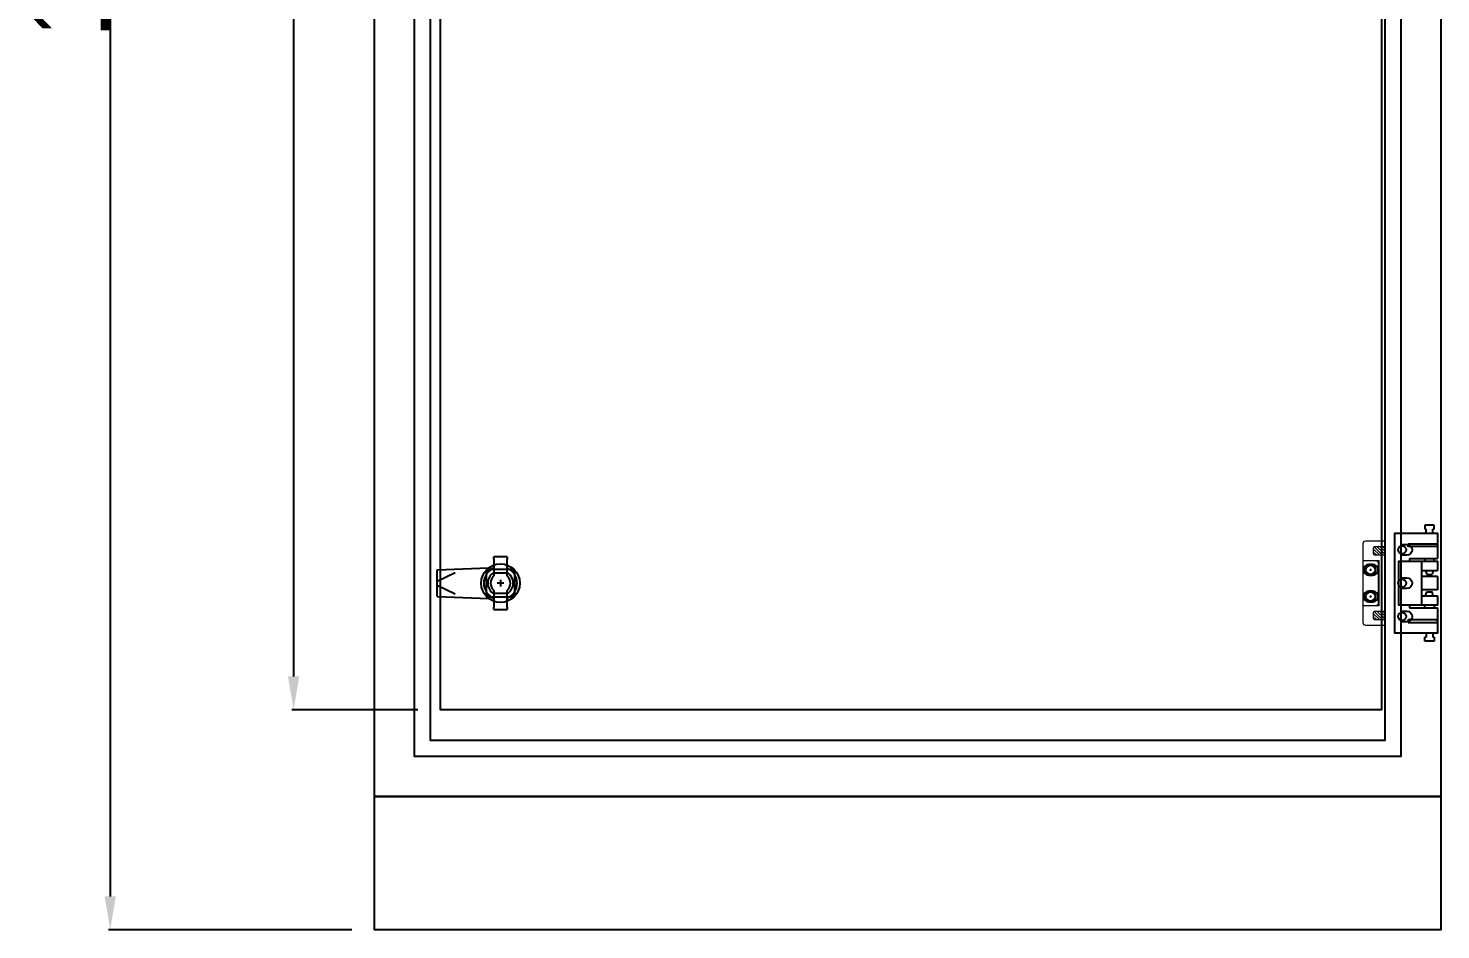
# Model space of a CAD drawing. Header units: inches. Extents: x 21 to 136330, y 8 to 58290.
# Drawn here: x 57023 to 58083, y 43240 to 43916 of the extents above; entities that cross this region are included whole.
import ezdxf

# ---------------------------------------------------------------- set-up
doc = ezdxf.new("R2010")
doc.units = ezdxf.units.IN
doc.header["$MEASUREMENT"] = 0
doc.linetypes.add('HIDDEN2', pattern=[4.7625, 3.175, -1.5875])
doc.layers.add('0 TĂNG CỨNG', color=7, linetype='Continuous', lineweight=15)
doc.layers.add('@.0.DM. NÉT CHÍNH', color=7, linetype='Continuous')
doc.layers.add('@.DM. THIẾT BỊ', color=7, linetype='Continuous')
doc.layers.add('@.DM. KÍCH THƯỚC', color=8, linetype='Continuous', transparency=0.2)
doc.layers.add('@.DM. KÍCH THƯỚC @ 1', color=8, linetype='Continuous', transparency=0.2)
doc.styles.add('roman', font='roman.shx', dxfattribs={"width": 0.8})
doc.dimstyles.new('Kích thước Duy Mạnh', dxfattribs={"dimtxt": 30, "dimasz": 25, "dimexe": 1.25, "dimexo": 20, "dimtad": 1, "dimdec": 1, "dimtxsty": 'roman', "dimcen": 2.5, "dimclrd": 8, "dimclre": 8, "dimclrt": 2, "dimadec": 0, "dimazin": 0, "dimtfac": 1, "dimtdec": 1, "dimtix": 1, "dimtmove": 0, "dimatfit": 3, "dimfxl": 1, "dimtfillclr": 1, "dimarcsym": 0})

# ---------------------------------------------------------------- blocks, each defined once
blk = doc.blocks.new('*D2326')
at = {"layer": '@.DM. KÍCH THƯỚC', "color": 8, "lineweight": -2, "transparency": 16777216}
for p, q in [((57315.8, 44594.9), (57221.3, 44594.9)), ((57315.8, 43404.9), (57221.3, 43404.9))]:
    blk.add_line(p, q, dxfattribs=at)
at = {"layer": '@.DM. KÍCH THƯỚC', "lineweight": -2, "transparency": 16777216}
blk.add_line((57222.6, 44569.9), (57222.6, 43429.9), dxfattribs=at)
at = {"layer": '@.DM. KÍCH THƯỚC', "transparency": 16777216}
for points in [[(57218.4, 44569.9), (57226.8, 44569.9), (57222.6, 44594.9)], [(57218.4, 43429.9), (57226.8, 43429.9), (57222.6, 43404.9)]]:
    blk.add_solid(points, dxfattribs=at)
at = {"layer": 'Defpoints', "color": 0, "transparency": 16777216}
for p in [(57335.8, 44594.9), (57222.6, 43404.9), (57335.8, 43404.9)]:
    blk.add_point(p, dxfattribs=at)
at = {"layer": '@.DM. KÍCH THƯỚC', "color": 2, "transparency": 16777216, "insert": (57162, 43924.4), "char_height": 60, "attachment_point": 1, "rotation": 90, "style": 'roman'}
blk.add_mtext('1190', dxfattribs=at)
blk = doc.blocks.new('*D2328')
at = {"layer": '@.DM. KÍCH THƯỚC', "color": 8, "lineweight": -2, "transparency": 16777216}
for p, q in [((57263.8, 44739.8), (57083.8, 44739.8)), ((57266.4, 43239.9), (57083.8, 43239.9))]:
    blk.add_line(p, q, dxfattribs=at)
at = {"layer": '@.DM. KÍCH THƯỚC', "lineweight": -2, "transparency": 16777216}
blk.add_line((57085, 44714.8), (57085, 43264.9), dxfattribs=at)
at = {"layer": '@.DM. KÍCH THƯỚC', "transparency": 16777216}
for points in [[(57080.8, 44714.8), (57089.2, 44714.8), (57085, 44739.8)], [(57080.8, 43264.9), (57089.2, 43264.9), (57085, 43239.9)]]:
    blk.add_solid(points, dxfattribs=at)
at = {"layer": 'Defpoints', "color": 0, "transparency": 16777216}
for p in [(57283.8, 44739.8), (57085, 43239.9), (57286.4, 43239.9)]:
    blk.add_point(p, dxfattribs=at)
at = {"layer": '@.DM. KÍCH THƯỚC', "color": 2, "transparency": 16777216, "insert": (57024.4, 43909.8), "char_height": 60, "attachment_point": 1, "rotation": 90, "style": 'roman'}
blk.add_mtext('1500', dxfattribs=at)
blk = doc.blocks.new('HL011-1-6')
at = {"color": 8}
for p, q in [((29.5, 81), (22.5, 81)), ((22.5, 81), (22.5, 78)), ((23.5, 78), (22.5, 78)), ((23.5, 75), (22.5, 75)), ((23.5, 75), (23.5, 78)), ((29.5, 78), (28.5, 78)), ((28.5, 75), (28.5, 78)), ((28.5, 75), (29.5, 75)), ((29.5, 78), (29.5, 81)), ((11, 56), (11, 54)), ((11, 56), (32, 56)), ((20, 54), (20, 21)), ((22.5, 56), (22.5, 54)), ((29.5, 54), (29.5, 56)), ((20, 47), (32, 47)), ((32, 42.5), (20, 42.5)), ((23.1, 47), (24, 44)), ((24, 44), (28, 44)), ((28.9, 47), (28, 44)), ((32, 32.5), (20, 32.5)), ((20, 28), (32, 28)), ((23.1, 28), (24, 31)), ((24, 31), (28, 31)), ((28.9, 28), (28, 31)), ((11, 21), (11, 19)), ((11, 19), (32, 19)), ((22.5, 19), (22.5, 21)), ((29.5, 21), (29.5, 19)), ((23.5, 0), (22.5, 0)), ((23.5, 0), (23.5, -3)), ((28.5, 0), (28.5, -3)), ((28.5, 0), (29.5, 0)), ((22.5, -6), (22.5, -3)), ((23.5, -3), (22.5, -3)), ((29.5, -6), (22.5, -6)), ((29.5, -3), (28.5, -3)), ((29.5, -3), (29.5, -6))]:
    blk.add_line(p, q, dxfattribs=at)
for points in [[(32, 19), (32, 0), (0, 0), (0, 75), (32, 75), (32, 56)], [(32, 28), (32, 21), (3, 21), (3, 54), (32, 54), (32, 47)], [(32, 42.5), (32, 32.5)]]:
    blk.add_lwpolyline(points, dxfattribs=at)
for points in [[(10, 67), (32, 67), (32, 65), (10, 65)], [(10, 8), (32, 8), (32, 10), (10, 10)]]:
    blk.add_lwpolyline(points, close=True, dxfattribs=at)
for centre in [(5.5, 62.5), (5.5, 37.5), (5.5, 12.5)]:
    blk.add_circle(centre, 3, dxfattribs=at)
blk = doc.blocks.new('MS722')
at = {"layer": '@.DM. THIẾT BỊ', "color": 4}
for p, q in [((-5, 37.8), (-5, 39.5)), ((5, 39.5), (-5, 39.5)), ((-5, 37.8), (-5, 27.2)), ((5, 39.5), (5, 37.8)), ((5, 27.2), (5, 37.8)), ((-5, 27.2), (-5, 25.3)), ((5, 27.2), (-5, 27.2)), ((5, 25.3), (5, 27.2)), ((-5, 14.2), (-5, 12.2)), ((-5, 12.2), (-5, 1.7)), ((-5, 12.2), (5, 12.2)), ((5, 12.2), (5, 14.2)), ((5, 1.7), (5, 12.2)), ((-5, 0), (-5, 1.7)), ((-5, 0), (5, 0)), ((5, 1.7), (5, 0))]:
    blk.add_line(p, q, dxfattribs=at)
for radius, start, end in [(12.5, 113.5782, 246.4218), (7.5, 131.8103, 228.1897), (12.5, 293.5782, 66.4218), (7.5, 311.8103, 48.1897)]:
    blk.add_arc((0, 19.8), radius, start, end, dxfattribs=at)
at = {"layer": '@.DM. THIẾT BỊ', "color": 9}
for start, end in [(121.7569, 238.2431), (301.7569, 58.2431)]:
    blk.add_arc((0, 19.8), 9.5, start, end, dxfattribs=at)
blk = doc.blocks.new('KTRONG')
at = {"layer": '@.DM. THIẾT BỊ', "color": 8}
for p, q in [((-47.5, 10), (-8.9, 11.5)), ((-47.5, -10), (-47.5, 10)), ((-47.5, 1.4), (-34.1, 8.1)), ((-47.5, -1.4), (-34.1, -8.1)), ((-47.5, -10), (-8.9, -11.5))]:
    blk.add_line(p, q, dxfattribs=at)
at = {"layer": '@.DM. THIẾT BỊ', "color": 1, "ltscale": 10}
blk.add_line((0, 2.5), (0, -2.5), dxfattribs=at)
at = {"layer": '@.DM. THIẾT BỊ', "color": 8}
blk.add_lwpolyline([(10.5, 7.5), (10.5, -7.5, -0.414214), (7.5, -10.5), (-7.5, -10.5, -0.414214), (-10.5, -7.5), (-10.5, 7.5, -0.414214), (-7.5, 10.5), (7.5, 10.5, -0.414214)], format="xyb", close=True, dxfattribs=at)
at = {"layer": '@.DM. THIẾT BỊ', "color": 1, "ltscale": 10}
blk.add_lwpolyline([(2.5, 0), (-2.5, 0)], dxfattribs=at)
at = {"layer": '@.DM. THIẾT BỊ', "color": 8}
blk.add_circle((0, 0), 14.5, dxfattribs=at)
blk.add_blockref('MS722', (0, -19.8), dxfattribs=at)
blk = doc.blocks.new('BL012-FRONT')
at = {"layer": '0 TĂNG CỨNG'}
h = blk.add_hatch(dxfattribs=at)
h.set_pattern_fill('ANSI31', color=2, scale=0.5, angle=90, style=0)
h.set_pattern_definition([(135, (-85095.0619, -23179.3125), (-1.122532015, -1.122532015), [])])
edge = h.paths.add_edge_path()
edge.add_line((-0.4, 52.7), (7.2, 52.7))
edge.add_line((7.2, 52.7), (7.2, 58.8))
edge.add_line((7.2, 58.8), (-0.4, 58.8))
edge.add_arc((-0.4, 57.8), 1, 90, 180)
edge.add_line((-1.4, 57.8), (-1.4, 53.7))
edge.add_arc((-0.4, 53.7), 1, 180, 270)
h = blk.add_hatch(dxfattribs=at)
h.set_pattern_fill('ANSI31', color=2, scale=0.5, angle=90, style=0)
h.set_pattern_definition([(135, (-85095.0619, -23227.8125), (-1.122532015, -1.122532015), [])])
edge = h.paths.add_edge_path()
edge.add_line((-0.4, 4.2), (7.2, 4.2))
edge.add_line((7.2, 4.2), (7.2, 10.3))
edge.add_line((7.2, 10.3), (-0.4, 10.3))
edge.add_arc((-0.4, 9.3), 1, 90, 180)
edge.add_line((-1.4, 9.3), (-1.4, 5.2))
edge.add_arc((-0.4, 5.2), 1, 180, 270)
at = {"color": 2, "linetype": 'HIDDEN2'}
blk.add_line((7.2, 4.2), (7.2, 10.3), dxfattribs=at)
at = {"layer": '0 TĂNG CỨNG', "color": 8}
for p, q in [((-4.1, 41.5), (-2.8, 41.5)), ((-3.4, 42.2), (-3.4, 40.8)), ((-4.1, 21.5), (-2.8, 21.5)), ((-3.4, 22.2), (-3.4, 20.8))]:
    blk.add_line(p, q, dxfattribs=at)
at = {"layer": '0 TĂNG CỨNG', "color": 1}
blk.add_lwpolyline([(-9.2, 14.5), (-9.2, 2, 0.414214), (-7.2, 0), (7.2, 0), (7.2, 63), (-7.2, 63, 0.414214), (-9.2, 61), (-9.2, 48.5), (2.8, 48.5), (2.8, 14.5)], format="xyb", close=True, dxfattribs=at)
at = {"layer": '0 TĂNG CỨNG', "color": 2}
for points in [[(-0.4, 52.7), (7.2, 52.7), (7.2, 58.8), (-0.4, 58.8, 0.414214), (-1.4, 57.8), (-1.4, 53.7, 0.414214)], [(-0.4, 4.2), (7.2, 4.2), (7.2, 10.3), (-0.4, 10.3, 0.414214), (-1.4, 9.3), (-1.4, 5.2, 0.414214)]]:
    blk.add_lwpolyline(points, format="xyb", close=True, dxfattribs=at)
at = {"layer": '0 TĂNG CỨNG', "color": 22}
blk.add_lwpolyline([(-9.2, 14.8), (0.6, 14.8, 0.414214), (2.6, 16.8), (2.6, 46.2, 0.414214), (0.6, 48.2), (-9.2, 48.2)], format="xyb", close=True, dxfattribs=at)
at = {"layer": '0 TĂNG CỨNG', "color": 61}
for centre in [(-3.4, 41.5), (-3.4, 21.5)]:
    blk.add_circle(centre, 4, dxfattribs=at)
at = {"layer": '0 TĂNG CỨNG', "color": 8}
for centre in [(-3.4, 41.5), (-3.4, 21.5)]:
    blk.add_circle(centre, 3.2, dxfattribs=at)

msp = doc.modelspace()

# ---------------------------------------------------------------- linework, layer by layer
at = {"layer": '@.0.DM. NÉT CHÍNH', "color": 0}
for points in [[(57283.308, 44674.8621), (58083.308, 44674.8621), (58083.308, 43339.8621), (57283.308, 43339.8621)], [(57313.308, 44629.8621), (58053.308, 44629.8621), (58053.308, 43369.8621), (57313.308, 43369.8621)], [(57325.308, 44617.8621), (58041.308, 44617.8621), (58041.308, 43381.8621), (57325.308, 43381.8621)], [(57283.308, 43339.8621), (58083.308, 43339.8621), (58083.308, 43239.8621), (57283.308, 43239.8621)]]:
    msp.add_lwpolyline(points, close=True, dxfattribs=at)
at = {"layer": '@.0.DM. NÉT CHÍNH', "color": 6}
msp.add_lwpolyline([(57332.808, 44594.8621), (58038.808, 44594.8621), (58038.808, 43404.8621), (57332.808, 43404.8621)], close=True, dxfattribs=at)
at = {"layer": '@.0.DM. NÉT CHÍNH', "color": 0}
for points in [[(58053.308, 43528.8621), (58057.808, 43528.8621, -1), (58057.808, 43520.8621), (58053.308, 43520.8621)], [(58053.308, 43503.8621), (58057.808, 43503.8621, -1), (58057.808, 43495.8621), (58053.308, 43495.8621)], [(58053.308, 43478.8621), (58057.808, 43478.8621, -1), (58057.808, 43470.8621), (58053.308, 43470.8621)]]:
    msp.add_lwpolyline(points, format="xyb", dxfattribs=at)
for points in [[(57385.308, 43489.3621), (57370.308, 43489.3621, -0.414213562), (57367.308, 43492.3621), (57367.308, 43507.3621, -0.414213562), (57370.308, 43510.3621), (57385.308, 43510.3621, -0.414213562), (57388.308, 43507.3621), (57388.308, 43492.3621, -0.414213562)], [(58029.308, 43505.8621), (58032.308, 43505.8621, 1), (58032.308, 43513.8621), (58029.308, 43513.8621, 1)], [(58029.308, 43485.8621), (58032.308, 43485.8621, 1), (58032.308, 43493.8621), (58029.308, 43493.8621, 1)]]:
    msp.add_lwpolyline(points, format="xyb", close=True, dxfattribs=at)

# ---------------------------------------------------------------- block references
at = {"color": 7}
msp.add_blockref('HL011-1-6', (58048.808, 43462.3621), dxfattribs=at)
at = {"color": 2}
msp.add_blockref('BL012-FRONT', (58034.058, 43468.3621), dxfattribs=at)
msp.add_blockref('KTRONG', (57377.808, 43499.8621))

# ---------------------------------------------------------------- dimensions: what is measured, and where the dimension line sits
at = {"layer": '@.DM. KÍCH THƯỚC @ 1', "color": 0}
for base, p1, p2, picture, middle in [((57085.0112, 43239.8621), (57283.808, 44739.7742), (57286.3787, 43239.8621), '*D2328', (57085.0112, 43989.8181)), ((57222.5913, 43404.8621), (57335.808, 44594.8621), (57335.808, 43404.8621), '*D2326', (57222.5913, 43999.8621))]:
    dim = msp.add_linear_dim(base=base, p1=p1, p2=p2, angle=270, dimstyle='Kích thước Duy Mạnh', override={"dimscale": 1, "dimtxt": 60, "dimdec": 0, "dimclrd": 256, "dimtdec": 0, "dimtix": 1, "dimtofl": 0, "dimtmove": 0, "dimatfit": 1}, dxfattribs=at)
    dim.commit()
    dim.dimension.update_dxf_attribs({"geometry": picture, "text_midpoint": middle, "dimtype": 128})

doc.saveas('drawing.dxf')
